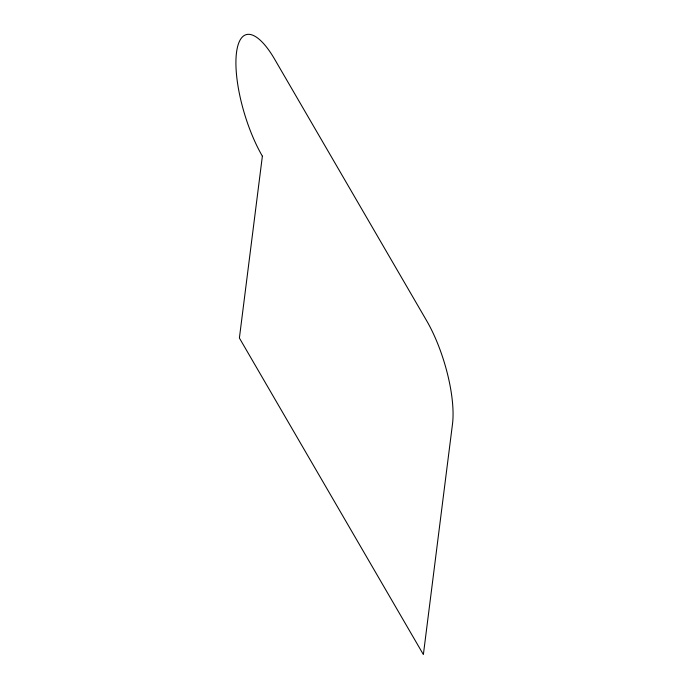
<?xml version="1.0" encoding="UTF-8"?>
<svg xmlns="http://www.w3.org/2000/svg" width="689" height="689" viewBox="0 0 689 689"><rect width="100%" height="100%" fill="white"/><g stroke="black" fill="none" stroke-linecap="round" stroke-linejoin="round"><path stroke-width="1.03" d="M262.371 156.162L239.393 338.023L423.373 654.55L452.475 424.191A76.367 24.735 72.9 0 0 426.603 320.643L274.618 59.168A76.367 24.735 72.9 0 0 236.499 52.622A76.367 24.735 72.9 0 0 262.371 156.162"/></g></svg>
